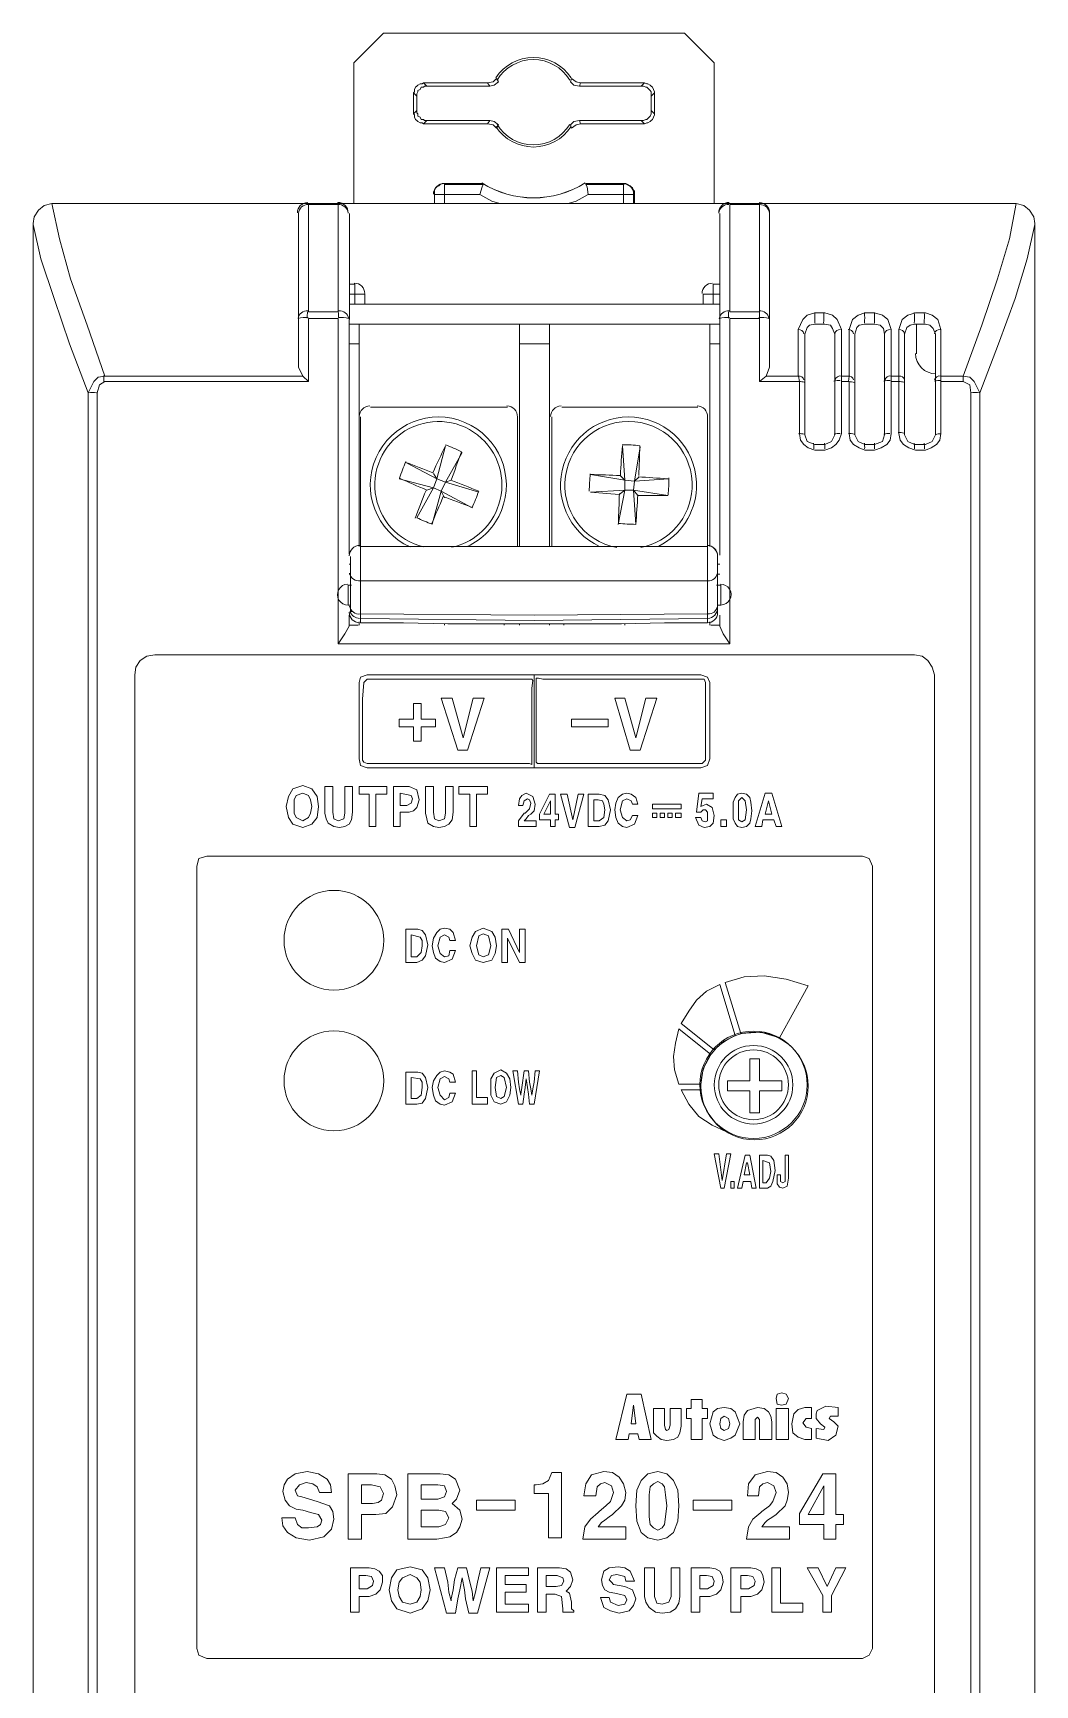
# Model space of a CAD drawing. Header units: millimetres. Extents: x 41 to 1635, y 11 to 1528.
# Drawn here: x 779.6 to 830.1, y 976.5 to 1059.6 of the extents above; entities that cross this region are included whole.
import ezdxf

# ---------------------------------------------------------------- set-up
doc = ezdxf.new("R2010")
doc.units = ezdxf.units.MM
doc.header["$LTSCALE"] = 8
doc.layers.add('1', color=7, linetype='CONTINUOUS')
doc.layers.add('PDF_Geometry', color=7, linetype='CONTINUOUS')

# ---------------------------------------------------------------- blocks, each defined once
blk = doc.blocks.new('Autonics Power')
at = {"layer": 'PDF_Geometry', "lineweight": 9}
for points in [[(33.351, 0), (33.351, 7.071), (31.848, 8.575), (16.703, 8.575), (15.2, 7.071), (15.2, 0)], [(22.048, 5.902), (22.27, 5.958), (22.493, 6.125), (22.382, 6.292), (22.215, 6.125), (21.937, 6.069), (18.707, 6.069), (18.652, 6.014), (18.54, 6.014), (18.429, 5.958), (18.374, 5.902), (18.317, 5.847), (18.262, 5.735), (18.262, 5.624), (18.207, 5.568), (18.207, 4.51), (18.262, 4.455), (18.262, 4.343), (18.317, 4.232), (18.374, 4.176), (18.429, 4.12), (18.54, 4.065), (18.652, 4.065), (18.707, 4.009), (21.937, 4.009), (22.215, 3.954), (22.382, 3.786), (22.493, 3.954), (22.27, 4.12), (22.048, 4.176)], [(18.374, 5.401), (18.374, 5.512), (18.429, 5.624), (18.429, 5.679), (18.54, 5.735), (18.595, 5.847), (18.707, 5.847), (18.763, 5.902), (18.875, 5.902), (22.048, 5.902), (21.937, 6.069)], [(18.707, 6.069), (18.875, 5.902)], [(26.614, 6.069), (26.558, 5.902), (26.28, 5.958), (26.113, 6.125), (26.168, 6.292), (26.391, 6.125), (26.614, 6.069), (29.843, 6.069), (29.954, 6.014), (30.01, 6.014), (30.121, 5.958), (30.177, 5.902), (30.233, 5.847), (30.289, 5.735), (30.344, 5.624), (30.344, 5.568), (30.344, 4.51), (30.344, 4.455), (30.289, 4.343), (30.233, 4.232), (30.177, 4.176), (30.121, 4.12), (30.01, 4.065), (29.954, 4.065), (29.843, 4.009), (26.614, 4.009), (26.391, 3.954), (26.168, 3.786), (26.113, 3.954), (26.28, 4.12), (26.558, 4.176), (26.614, 4.009)], [(26.558, 5.902), (29.676, 5.902), (29.843, 6.069)], [(30.177, 5.401), (30.177, 5.512), (30.177, 5.624), (30.121, 5.679), (30.066, 5.735), (29.954, 5.847), (29.898, 5.847), (29.788, 5.902), (29.676, 5.902)], [(18.374, 4.677), (18.374, 5.401), (18.207, 5.568)], [(30.344, 5.568), (30.177, 5.401), (30.177, 4.677)], [(18.207, 4.51), (18.374, 4.677), (18.374, 4.566), (18.429, 4.51), (18.429, 4.399), (18.54, 4.343), (18.595, 4.232), (18.707, 4.232), (18.763, 4.176), (18.875, 4.176)], [(21.937, 4.009), (22.048, 4.176), (18.875, 4.176), (18.707, 4.009)], [(29.843, 4.009), (29.676, 4.176), (26.558, 4.176)], [(29.676, 4.176), (29.788, 4.176), (29.898, 4.232), (29.954, 4.232), (30.066, 4.343), (30.121, 4.399), (30.177, 4.51), (30.177, 4.566), (30.177, 4.677), (30.344, 4.51)], [(21.714, 0.947), (21.659, 0.835), (21.547, 0.446), (19.766, 0.446), (19.766, 0.947)], [(28.841, 1.002), (28.785, 0.947), (26.892, 0.947), (26.892, 1.002), (28.841, 1.002), (28.897, 1.002), (29.007, 0.947), (29.119, 0.891), (29.175, 0.835), (29.23, 0.78), (29.287, 0.669), (29.342, 0.612), (29.342, 0.501), (29.342, 0)], [(26.892, 0.947), (26.947, 0.835), (27.004, 0.446), (28.785, 0.446), (28.785, 0.947)], [(-0.947, -1.058), (-0.947, -1.001), (-0.891, -0.668), (-0.669, -0.333), (-0.39, -0.11), (0, 0)], [(19.766, 0.446), (19.264, 0.446), (19.264, 0.501)], [(29.342, 0.501), (29.287, 0.446), (28.785, 0.446)], [(48.551, 0), (48.941, -0.11), (49.219, -0.333), (49.442, -0.668), (49.497, -1.001), (49.497, -1.058)], [(14.978, -0.501), (14.978, -3.006), (14.978, -5.846)], [(33.629, -5.846), (33.629, -3.006), (33.629, -0.501)], [(-0.947, -91.201), (-0.947, -114.975), (-0.558, -113.249), (0.111, -111.245), (0.891, -109.018), (1.837, -106.512), (1.837, -9.521), (0.891, -7.07), (0.111, -4.787), (-0.558, -2.784), (-0.947, -1.057), (-0.947, -24.832)], [(49.497, -24.832), (49.497, -1.057), (49.107, -2.784), (48.495, -4.787), (47.66, -7.07), (46.713, -9.521), (46.713, -106.512), (47.66, -109.018), (48.495, -111.245), (49.107, -113.249), (49.497, -114.975), (49.497, -91.201)], [(14.978, -4.065), (15.256, -4.065), (15.256, -4.566), (15.757, -4.566), (15.757, -5.067), (15.256, -5.067)], [(33.295, -5.067), (32.794, -5.067), (32.794, -4.566), (33.295, -4.566), (33.295, -4.065), (33.629, -4.065)], [(14.978, -5.067), (15.256, -5.067), (15.256, -4.566), (14.978, -4.566)], [(33.629, -4.566), (33.295, -4.566), (33.295, -5.067), (33.629, -5.067)], [(46.268, -106.568), (46.268, -9.521), (46.212, -9.131), (45.879, -8.963), (44.765, -8.963), (44.765, -11.581), (44.71, -11.915), (44.542, -12.137), (44.264, -12.305), (43.985, -12.416), (43.484, -12.416), (43.15, -12.305), (42.872, -12.137), (42.705, -11.915), (42.65, -11.581), (42.65, -8.963), (42.259, -8.963), (42.259, -11.581), (42.204, -11.915), (42.037, -12.137), (41.758, -12.305), (41.424, -12.416), (40.923, -12.416), (40.645, -12.305), (40.366, -12.137), (40.199, -11.915), (40.144, -11.581), (40.144, -8.963), (39.754, -8.963), (39.754, -11.581), (39.643, -11.915), (39.475, -12.137), (39.253, -12.305), (38.919, -12.416), (38.417, -12.416), (38.083, -12.305), (37.861, -12.137), (37.693, -11.915), (37.638, -11.581), (37.638, -8.963), (35.633, -8.963), (35.633, -5.79), (34.13, -5.79), (34.13, -22.159), (14.42, -22.159), (14.42, -5.79), (12.918, -5.79), (12.918, -8.963), (2.672, -8.963), (2.394, -9.131), (2.283, -9.521), (2.283, -106.568)], [(32.794, -5.067), (15.757, -5.067)], [(12.638, -8.685), (12.416, -8.24), (12.416, -5.846)], [(14.977, -5.846), (14.977, -17.65)], [(14.977, -6.069), (15.479, -6.069), (15.479, -7.07), (15.479, -17.26)], [(23.551, -6.069), (15.479, -6.069)], [(23.551, -7.07), (23.551, -6.069), (25.055, -6.069), (25.055, -7.07)], [(33.128, -6.069), (25.055, -6.069)], [(33.128, -17.26), (33.128, -7.07), (33.128, -6.069), (33.629, -6.069)], [(33.629, -17.705), (33.629, -5.846)], [(39.42, -9.02), (39.42, -8.908), (39.42, -6.569), (39.308, -6.291), (39.197, -6.124), (38.919, -6.069), (38.418, -6.069), (38.139, -6.124), (38.028, -6.236), (37.916, -6.569), (37.916, -8.908)], [(43.54, -6.069), (43.54, -7.572)], [(23.551, -17.26), (23.551, -7.07), (25.055, -7.07), (25.055, -17.26)], [(2.672, -8.685), (12.638, -8.685), (12.918, -8.963)], [(35.968, -8.685), (35.633, -8.963)], [(37.916, -8.908), (37.916, -9.02), (37.916, -11.637), (38.028, -11.97), (38.417, -12.137), (38.919, -12.137), (39.253, -11.97), (39.42, -11.637), (39.42, -9.02)], [(15.534, -10.745), (15.534, -17.26)], [(22.939, -10.245), (16.035, -10.245)], [(25.166, -17.26), (25.166, -10.745)], [(25.668, -10.245), (32.516, -10.245)], [(29.62, -12.249), (29.342, -13.976), (29.565, -13.753)], [(20.656, -12.527), (19.821, -14.031)], [(17.483, -13.864), (19.208, -14.309)], [(31.068, -13.864), (29.342, -13.976)], [(28.506, -16.147), (28.841, -14.42)], [(15.032, -18.15), (14.977, -18.15)], [(15.088, -20.544), (15.088, -20.489), (15.033, -20.378), (15.033, -20.266), (15.033, -18.596), (15.033, -18.096), (15.033, -17.873), (15.033, -17.761)], [(33.629, -18.15), (33.518, -18.15)], [(15.033, -18.652), (14.977, -18.652)], [(33.518, -18.652), (33.629, -18.652)], [(15.088, -19.209), (14.922, -19.209)], [(33.685, -19.209), (33.463, -19.209)], [(14.42, -22.159), (14.754, -21.658), (14.977, -21.268), (14.977, -20.712)], [(15.033, -20.601), (15.033, -20.378)], [(33.629, -20.712), (33.629, -21.268), (33.797, -21.658), (34.13, -22.159)], [(14.977, -21.213), (15.422, -21.213)], [(15.479, -21.045), (15.479, -21.213)], [(19.765, -21.157), (19.765, -21.213)], [(22.772, -21.157), (22.772, -21.213)], [(23.551, -21.213), (23.551, -21.157)], [(25.055, -21.157), (25.055, -21.213)], [(25.779, -21.157), (25.779, -21.213)], [(28.841, -21.157), (28.841, -21.213)], [(33.128, -21.213), (33.128, -21.045)], [(33.184, -21.213), (33.629, -21.213)], [(-0.947, -24.832), (-0.947, -90.922), (-0.947, -91.256)], [(49.497, -24.832), (49.497, -25.111), (49.497, -50.946)], [(49.497, -65.087), (49.497, -50.945)], [(49.497, -65.087), (49.497, -90.922), (49.497, -91.201)]]:
    blk.add_lwpolyline(points, dxfattribs=at)
for points in [[(19.264, 0), (19.264, 0.501), (19.264, 0.612), (19.264, 0.669), (19.32, 0.78), (19.376, 0.835), (19.487, 0.891), (19.543, 0.947), (19.654, 1.002), (19.766, 1.002), (21.714, 1.002), (21.714, 0.947), (19.766, 0.947), (19.766, 1.002, 0.413077), (19.208, 0.475)], [(37.855, -8.881, 0.392901), (37.582, -8.685), (37.582, -6.347), (37.805, -5.846), (38.028, -5.623), (38.418, -5.512), (38.919, -5.512), (39.308, -5.623), (39.531, -5.846), (39.754, -6.347), (39.754, -8.685), (40.144, -8.685), (40.144, -6.347), (40.311, -5.846), (40.589, -5.623), (40.923, -5.512), (41.425, -5.512), (41.814, -5.623), (42.092, -5.846), (42.259, -6.347), (42.259, -8.685), (42.649, -8.685), (42.649, -6.347), (42.817, -5.846), (43.095, -5.623), (43.484, -5.512), (43.986, -5.512), (44.319, -5.623), (44.598, -5.846), (44.765, -6.347), (44.765, -8.685), (45.879, -8.685), (46.825, -6.124), (47.604, -3.785), (48.217, -1.782), (48.551, 0), (48.495, 0), (35.634, 0), (34.13, 0), (33.629, 0), (14.978, 0), (14.42, 0), (12.917, 0), (0.055, 0), (0, 0), (0.39, -1.782), (0.946, -3.785), (1.782, -6.124), (2.673, -8.685), (2.338, -8.742), (2.115, -8.964), (1.837, -9.521, -0.041116), (2.244, -9.521)], [(12.36, -0.473, -0.414111), (12.872, 0.044, 0.08843), (12.861, -0.037)], [(34.089, -0.057, 0.414646), (33.576, -0.486, -0.41411), (34.103, 0.056)], [(36.135, -0.473, 0.41411), (35.623, 0.044, -0.08844), (35.635, -0.056, -0.405616), (36.135, -0.501), (36.135, -3.006), (36.135, -5.846), (36.135, -8.24), (35.968, -8.685), (37.583, -8.685), (37.638, -8.963, -0.096828), (37.882, -8.996)], [(12.415, -5.846), (12.415, -3.006), (12.415, -0.501, -0.407225), (12.917, -0.056)], [(12.9, -5.741, 0.103273), (12.397, -5.794, -0.396041), (12.891, -5.405)], [(14.435, -5.406, -0.401653), (14.949, -5.794, 0.099763), (14.43, -5.741, -0.00521), (14.423, -5.455)], [(34.121, -5.741, 0.100078), (33.602, -5.794, -0.402193), (34.115, -5.406)], [(35.604, -5.405, -0.396041), (36.098, -5.794, 0.103274), (35.594, -5.741)], [(40.144, -8.685), (40.103, -8.967, -0.096828), (40.422, -9.02), (40.422, -11.637), (40.589, -11.97), (40.923, -12.137), (41.424, -12.137), (41.814, -11.97), (41.926, -11.637), (41.926, -9.02), (41.926, -8.908), (41.926, -6.569), (41.869, -6.291), (41.703, -6.124), (41.425, -6.069), (40.923, -6.069), (40.645, -6.124), (40.534, -6.236), (40.422, -6.569), (40.422, -8.908), (40.422, -9.02)], [(44.487, -11.636), (44.487, -9.02), (44.487, -8.853), (44.487, -6.569), (44.375, -6.291), (44.209, -6.124), (43.986, -6.069), (43.429, -6.069), (43.206, -6.124), (43.038, -6.236), (42.927, -6.569), (42.927, -8.908), (42.928, -9.02), (42.928, -11.637), (43.095, -11.97), (43.429, -12.137), (43.985, -12.137), (44.32, -11.97), (44.487, -11.637, -0.087797), (44.759, -11.584)], [(39.426, -8.879, -0.396637), (39.754, -8.685), (39.754, -8.964)], [(41.932, -8.88, -0.397906), (42.259, -8.685), (42.259, -8.964)], [(42.894, -8.996, 0.096105), (42.649, -8.964), (42.649, -8.685, -0.390316), (42.922, -8.882)], [(44.437, -8.88, -0.395561), (44.765, -8.685), (44.765, -8.964)], [(45.879, -8.957, 0.005452), (45.879, -8.685), (46.212, -8.742), (46.435, -8.964), (46.713, -9.521, 0.040991), (46.251, -9.521)], [(20.918, -17.267, 0.188585), (22.633, -15.456, 2.341255), (18.034, -17.285)], [(23.44, -17.26), (23.44, -10.745, 0.413764), (22.912, -10.189)], [(30.557, -17.237, 0.270813), (32.455, -14.35, 1.877898), (27.58, -17.268)], [(32.488, -10.189, -0.414109), (33.017, -10.745), (33.017, -17.26)], [(19.208, -13.585), (19.376, -13.864), (17.816, -13.028, -0.005818), (19.182, -13.547, -0.005345), (19.821, -12.193), (19.376, -13.864)], [(21.491, -14.532), (19.821, -14.031), (20.099, -13.919, 0.005121), (20.62, -12.497, 0.022773), (19.821, -12.14)], [(28.622, -13.683, -0.005416), (28.729, -12.193), (28.841, -13.919)], [(29.551, -13.691, 0.005401), (29.603, -12.19, 0.023075), (28.72, -12.138)], [(19.598, -14.476), (19.152, -16.144, -0.023145), (18.374, -15.812), (19.208, -14.309), (18.875, -14.42, -0.005845), (17.507, -13.827, -0.022799), (17.815, -12.992)], [(19.766, -14.81), (19.598, -14.476), (21.158, -15.311, 0.023145), (21.489, -14.477, 0.005843), (20.086, -13.923)], [(19.117, -16.122, 0.006059), (19.703, -14.746, 0.006015), (21.133, -15.274)], [(28.577, -14.594, 0.00542), (28.527, -16.099, 0.023075), (29.398, -16.147), (29.287, -14.42), (29.509, -14.699), (31.012, -14.699), (29.287, -14.42)], [(33.518, -17.732, 0.413763), (32.989, -17.206, -0.415256), (33.518, -17.761), (33.518, -17.873), (33.518, -18.096), (33.518, -18.596), (33.518, -20.266), (33.518, -20.378), (33.518, -20.601, -0.409026), (32.998, -21.102)], [(14.987, -18.608, 0.395255), (15.534, -18.986), (15.534, -20.656), (24.276, -20.712), (33.017, -20.656), (33.017, -18.986, 0.393988), (33.509, -18.608)], [(14.894, -19.153, 1.000697), (14.922, -20.21), (15.032, -20.21)], [(33.518, -20.21), (33.685, -20.21, 1.000399), (33.658, -19.155)], [(14.984, -20.263, 0.397547), (15.534, -20.656), (15.534, -20.824), (15.534, -20.879), (24.276, -20.99), (33.017, -20.879), (33.017, -20.824), (33.017, -20.656, 0.398076), (33.511, -20.263)], [(15.534, -20.879), (15.534, -21.102), (17.705, -21.102), (19.933, -21.157), (22.104, -21.157), (24.276, -21.157), (26.447, -21.157), (28.674, -21.157), (30.845, -21.102), (33.017, -21.102), (33.017, -20.879, 0.408671), (33.518, -20.35)]]:
    blk.add_lwpolyline(points, format="xyb", dxfattribs=at)
for points in [[(21.65, 1.039, 0.292874), (26.845, 1.039, -0.291658)], [(14.392, 0.056, -0.414111), (14.919, -0.486, 0.414645), (14.406, -0.057, -0.058272)], [(28.618, -13.696), (28.841, -13.919), (27.115, -13.641, -0.0065)], [(15.505, -17.204, 0.414534), (14.977, -17.734, -0.414955)]]:
    blk.add_lwpolyline(points, format="xyb", close=True, dxfattribs=at)
at = {"layer": 'PDF_Geometry', "lineweight": 5}
for points in [[(19.264, 0), (19.264, 0.446)], [(19.765, 0.446), (19.765, 0)], [(22.549, 0), (22.16, 0.112), (21.547, 0.446)], [(27.004, 0.446), (26.391, 0.112), (26.001, 0)], [(28.785, 0), (28.785, 0.446)], [(29.286, 0.446), (29.286, 0)]]:
    blk.add_lwpolyline(points, dxfattribs=at)
at = {"layer": 'PDF_Geometry', "lineweight": 9}
for points in [[(12.917, -5.457), (14.42, -5.457), (14.42, -2.561), (14.42, -0.055), (12.917, -0.055), (12.917, -2.616)], [(34.13, -5.457), (35.634, -5.457), (35.634, -2.616), (35.634, -0.055), (34.13, -0.055), (34.13, -2.561)], [(19.376, -13.864), (19.208, -14.309), (19.598, -14.476), (19.821, -14.031)], [(28.841, -13.919), (29.342, -13.976), (29.287, -14.42), (28.841, -14.42)], [(28.562, -14.643), (27.115, -14.532), (28.841, -14.42)], [(15.534, -18.986), (33.017, -18.986), (33.017, -17.873), (33.017, -17.427), (33.017, -17.26), (15.534, -17.26), (15.534, -17.427), (15.534, -17.873)], [(44.431, -23.719), (44.319, -23.329), (44.096, -22.995), (43.818, -22.773), (43.429, -22.716), (5.178, -22.716), (4.788, -22.773), (4.454, -22.995), (4.232, -23.329), (4.175, -23.719), (4.175, -92.314), (4.232, -92.704), (4.454, -93.037), (4.788, -93.26), (5.178, -93.372), (43.429, -93.372), (43.818, -93.26), (44.096, -93.037), (44.319, -92.704), (44.431, -92.314)], [(15.868, -28.395), (24.275, -28.395), (24.275, -23.719), (15.868, -23.719), (15.533, -23.83), (15.478, -24.108), (15.478, -27.95), (15.533, -28.284)], [(15.868, -28.173), (19.208, -28.173), (20.935, -28.173), (21.77, -28.173), (22.16, -28.173), (22.327, -28.173), (23.162, -28.173), (23.607, -28.173), (23.774, -28.173), (23.83, -28.173), (24.053, -28.173), (24.163, -28.228), (24.163, -28.062), (24.163, -27.839), (24.163, -27.504), (24.163, -27.114), (24.163, -26.781), (24.163, -26.391), (24.163, -25.556), (24.163, -25.055), (24.163, -24.61), (24.163, -24.387), (24.22, -23.997), (24.163, -23.942), (24.108, -23.942), (24.053, -23.942), (23.885, -23.942), (23.496, -23.942), (20.1, -23.942), (18.429, -23.942), (17.984, -23.942), (17.761, -23.942), (17.706, -23.942), (17.426, -23.942), (16.536, -23.942), (16.091, -23.942), (15.868, -23.942), (15.701, -24.108), (15.645, -24.943), (15.645, -25.278), (15.645, -25.722), (15.645, -26.67), (15.645, -27.003), (15.645, -27.226), (15.645, -27.672), (15.645, -28.005), (15.701, -28.117)], [(32.682, -23.719), (24.275, -23.719), (24.275, -28.395), (32.682, -28.395), (33.017, -28.284), (33.128, -27.95), (33.128, -24.108), (33.017, -23.83)], [(32.682, -23.942), (29.342, -23.942), (27.672, -23.942), (26.781, -23.942), (26.391, -23.942), (26.28, -23.942), (25.389, -23.942), (24.999, -23.942), (24.776, -23.942), (24.721, -23.942), (24.498, -23.885), (24.386, -23.885), (24.386, -24.053), (24.386, -24.275), (24.386, -24.553), (24.386, -24.999), (24.386, -25.278), (24.386, -25.722), (24.386, -26.558), (24.386, -27.059), (24.386, -27.449), (24.386, -27.672), (24.386, -28.117), (24.443, -28.173), (24.498, -28.173), (24.665, -28.173), (25.111, -28.173), (28.451, -28.173), (30.121, -28.173), (30.567, -28.173), (30.789, -28.173), (30.901, -28.173), (31.123, -28.173), (32.014, -28.173), (32.515, -28.173), (32.738, -28.173), (32.905, -28.005), (32.905, -27.114), (32.905, -26.836), (32.905, -26.391), (32.905, -25.444), (32.905, -25.111), (32.905, -24.888), (32.905, -24.442), (32.905, -24.108), (32.85, -23.942)], [(20.712, -26.892), (21.213, -24.888), (21.77, -24.888), (20.935, -27.504), (20.433, -27.504), (19.599, -24.888), (20.155, -24.888)], [(29.398, -26.892), (29.898, -24.888), (30.456, -24.888), (29.62, -27.504), (29.119, -27.504), (28.339, -24.888), (28.841, -24.888)], [(18.207, -25.945), (18.207, -25.334), (18.207, -25.166), (18.597, -25.166), (18.597, -25.334), (18.597, -25.945), (19.153, -25.945), (19.32, -25.945), (19.32, -26.335), (19.153, -26.335), (18.597, -26.335), (18.597, -26.892), (18.597, -27.059), (18.207, -27.059), (18.207, -26.892), (18.207, -26.335), (17.649, -26.335), (17.483, -26.335), (17.483, -25.945), (17.649, -25.945)], [(26.168, -26.335), (28.006, -26.335), (28.006, -25.945), (26.168, -25.945)], [(11.803, -30.344), (11.915, -30.901), (12.138, -31.235), (12.639, -31.402), (13.084, -31.235), (13.363, -30.901), (13.418, -30.344), (13.363, -29.843), (13.084, -29.454), (12.639, -29.287), (12.138, -29.454), (11.915, -29.843)], [(12.193, -30.344), (12.193, -30.679), (12.304, -30.901), (12.639, -31.068), (12.917, -30.901), (13.029, -30.679), (13.084, -30.344), (13.029, -30.01), (12.917, -29.787), (12.639, -29.676), (12.304, -29.787), (12.193, -30.01)], [(15.144, -29.342), (14.754, -29.342), (14.754, -30.679), (14.699, -30.957), (14.421, -31.068), (14.198, -30.957), (14.141, -30.623), (14.141, -29.342), (13.752, -29.342), (13.752, -30.679), (13.808, -30.957), (13.919, -31.179), (14.198, -31.347), (14.476, -31.402), (14.754, -31.347), (14.977, -31.235), (15.088, -31.012), (15.144, -30.623)], [(16.314, -29.732), (16.87, -29.732), (16.87, -29.342), (15.478, -29.342), (15.478, -29.732), (15.979, -29.732), (15.979, -31.347), (16.314, -31.347)], [(17.538, -30.623), (17.984, -30.623), (18.207, -30.567), (18.374, -30.4), (18.485, -30.01), (18.374, -29.509), (17.984, -29.342), (17.205, -29.342), (17.205, -31.347), (17.538, -31.347)], [(17.538, -30.288), (17.872, -30.288), (18.095, -30.178), (18.151, -29.955), (18.095, -29.787), (17.538, -29.676)], [(20.21, -29.342), (19.821, -29.342), (19.821, -30.679), (19.766, -30.957), (19.487, -31.068), (19.264, -30.957), (19.208, -30.623), (19.208, -29.342), (18.818, -29.342), (18.818, -30.679), (18.875, -30.957), (18.93, -31.179), (19.208, -31.347), (19.487, -31.402), (19.766, -31.347), (19.989, -31.235), (20.155, -31.012), (20.21, -30.623)], [(21.379, -29.732), (21.937, -29.732), (21.937, -29.342), (20.49, -29.342), (20.49, -29.732), (21.046, -29.732), (21.046, -31.347), (21.379, -31.347)], [(23.496, -30.288), (23.552, -29.955), (23.662, -29.787), (23.885, -29.676), (24.22, -29.843), (24.331, -30.233), (24.275, -30.567), (24.108, -30.734), (23.997, -30.789), (23.885, -30.957), (23.774, -31.068), (24.386, -31.068), (24.386, -31.347), (24.22, -31.347), (23.942, -31.347), (23.607, -31.347), (23.496, -31.347), (23.496, -31.068), (23.774, -30.679), (23.83, -30.679), (24.053, -30.456), (24.108, -30.178), (24.053, -30.01), (23.942, -29.955), (23.774, -30.066), (23.719, -30.288)], [(25.5, -31.012), (25.334, -31.012), (25.334, -31.347), (25.111, -31.347), (25.111, -31.012), (24.554, -31.012), (24.554, -30.734), (25.054, -29.732), (25.334, -29.732), (25.334, -30.734), (25.5, -30.734)], [(26.503, -29.732), (26.781, -29.732), (26.336, -31.402), (26.057, -31.402), (25.612, -29.732), (25.946, -29.732), (26.224, -31.012)], [(27.004, -29.732), (27.56, -29.732), (27.838, -29.787), (28.006, -30.01), (28.118, -30.511), (28.006, -31.068), (27.838, -31.29), (27.56, -31.347), (27.004, -31.347), (27.004, -31.29), (27.004, -31.068), (27.004, -30.511), (27.004, -29.955), (27.004, -29.787)], [(29.23, -30.233), (29.175, -30.066), (28.952, -29.955), (28.729, -30.066), (28.618, -30.511), (28.729, -30.901), (28.952, -31.068), (29.119, -31.012), (29.23, -30.789), (29.51, -30.789), (29.342, -31.235), (28.952, -31.402), (28.729, -31.347), (28.507, -31.179), (28.396, -30.901), (28.339, -30.511), (28.396, -30.178), (28.507, -29.898), (28.729, -29.732), (28.952, -29.676), (29.175, -29.732), (29.398, -29.898), (29.51, -30.233)], [(32.738, -29.955), (33.295, -29.955), (33.295, -29.676), (32.572, -29.676), (32.46, -30.623), (32.682, -30.623), (32.794, -30.511), (32.905, -30.511), (33.017, -30.623), (33.017, -31.068), (32.905, -31.124), (32.738, -31.068), (32.682, -30.901), (32.404, -30.901), (32.572, -31.29), (32.85, -31.402), (33.128, -31.347), (33.295, -31.179), (33.351, -30.789), (33.24, -30.4), (32.961, -30.233), (32.794, -30.288), (32.682, -30.344)], [(34.297, -30.567), (34.297, -30.957), (34.409, -31.179), (34.52, -31.347), (34.743, -31.402), (34.965, -31.347), (35.133, -31.179), (35.188, -30.957), (35.244, -30.567), (35.188, -30.121), (35.133, -29.898), (34.965, -29.732), (34.743, -29.676), (34.52, -29.732), (34.409, -29.898), (34.297, -30.121)], [(34.575, -30.511), (34.575, -31.012), (34.743, -31.124), (34.91, -31.012), (34.965, -30.511), (34.91, -30.066), (34.743, -29.898), (34.575, -30.066)], [(35.801, -31.012), (36.357, -31.012), (36.469, -31.347), (36.748, -31.347), (36.247, -29.676), (35.912, -29.676), (35.411, -31.347), (35.745, -31.347)], [(25.111, -30.734), (25.111, -30.066), (24.776, -30.734)], [(27.282, -31.068), (27.56, -31.068), (27.783, -30.901), (27.838, -30.511), (27.783, -30.233), (27.728, -30.066), (27.505, -30.01), (27.282, -30.01), (27.282, -30.178), (27.282, -30.511), (27.282, -30.901)], [(30.233, -30.901), (30.456, -30.901), (30.456, -30.678), (30.233, -30.678)], [(31.681, -30.233), (30.234, -30.233), (30.234, -30.456), (31.681, -30.456)], [(30.622, -30.901), (30.845, -30.901), (30.845, -30.678), (30.622, -30.678)], [(31.012, -30.901), (31.235, -30.901), (31.235, -30.678), (31.012, -30.678)], [(31.402, -30.901), (31.68, -30.901), (31.68, -30.678), (31.402, -30.678)], [(36.079, -30.066), (35.912, -30.734), (36.247, -30.734)], [(33.964, -31.012), (33.686, -31.012), (33.686, -31.347), (33.964, -31.347)], [(7.795, -32.85), (40.811, -32.85), (41.146, -32.962), (41.312, -33.351), (41.312, -43.039), (41.312, -53.005), (41.312, -62.972), (41.312, -72.715), (41.146, -73.049), (40.811, -73.216), (7.795, -73.216), (7.404, -73.049), (7.294, -72.715), (7.294, -62.972), (7.294, -53.005), (7.294, -43.039), (7.294, -33.351), (7.404, -32.962)], [(17.816, -38.195), (18.374, -38.195), (18.652, -38.084), (18.818, -37.861), (18.93, -37.304), (18.818, -36.803), (18.652, -36.58), (18.429, -36.525), (17.816, -36.525)], [(20.322, -37.081), (20.21, -36.692), (20.044, -36.525), (19.766, -36.469), (19.543, -36.525), (19.376, -36.692), (19.208, -36.97), (19.153, -37.36), (19.208, -37.694), (19.32, -37.972), (19.543, -38.139), (19.766, -38.195), (20.155, -38.029), (20.322, -37.583), (20.044, -37.583), (19.989, -37.861), (19.766, -37.917), (19.543, -37.749), (19.431, -37.36), (19.543, -36.915), (19.766, -36.803), (19.989, -36.915), (20.044, -37.081)], [(21.046, -37.36), (21.158, -37.749), (21.324, -38.084), (21.714, -38.195), (22.16, -38.084), (22.327, -37.749), (22.382, -37.36), (22.327, -36.915), (22.16, -36.636), (21.714, -36.469), (21.324, -36.636), (21.158, -36.915)], [(23.552, -37.694), (23.552, -36.525), (23.83, -36.525), (23.83, -38.195), (23.552, -38.195), (22.939, -36.97), (22.939, -38.195), (22.661, -38.195), (22.661, -36.525), (22.994, -36.525)], [(18.095, -36.803), (18.095, -37.917), (18.374, -37.917), (18.597, -37.694), (18.652, -37.36), (18.652, -37.081), (18.54, -36.915)], [(21.379, -37.36), (21.491, -37.806), (21.714, -37.917), (21.992, -37.806), (22.104, -37.36), (21.992, -36.858), (21.714, -36.747), (21.491, -36.858)], [(34.687, -41.759), (33.907, -39.198), (34.855, -38.919), (35.857, -38.863), (36.97, -39.031), (38.084, -39.364), (36.636, -41.98), (35.689, -41.702)], [(33.629, -39.309), (34.409, -41.869), (33.852, -42.148), (33.351, -42.593), (31.681, -41.257), (32.071, -40.645), (32.46, -40.088), (32.961, -39.642)], [(31.569, -41.536), (31.402, -42.26), (31.29, -42.928), (31.346, -43.595), (31.569, -44.32), (32.682, -44.32), (32.794, -43.54), (33.183, -42.816)], [(35.634, -45.767), (35.634, -44.653), (36.748, -44.653), (36.748, -44.152), (35.634, -44.152), (35.634, -43.039), (35.133, -43.039), (35.133, -44.152), (34.019, -44.152), (34.019, -44.653), (35.133, -44.653), (35.133, -45.767)], [(17.816, -45.322), (18.374, -45.322), (18.652, -45.266), (18.818, -45.044), (18.93, -44.486), (18.818, -43.985), (18.652, -43.762), (18.429, -43.707), (17.816, -43.707)], [(18.095, -43.985), (18.095, -45.044), (18.374, -45.044), (18.597, -44.876), (18.652, -44.486), (18.652, -44.208), (18.54, -44.041)], [(20.322, -44.208), (20.21, -43.818), (20.044, -43.707), (19.766, -43.652), (19.543, -43.707), (19.376, -43.874), (19.208, -44.152), (19.153, -44.486), (19.208, -44.876), (19.32, -45.154), (19.543, -45.322), (19.766, -45.377), (20.155, -45.21), (20.322, -44.764), (20.044, -44.764), (19.989, -44.987), (19.766, -45.099), (19.543, -44.876), (19.431, -44.486), (19.543, -44.041), (19.766, -43.93), (19.989, -44.041), (20.044, -44.208)], [(21.379, -43.652), (21.158, -43.652), (21.158, -45.322), (21.937, -45.322), (21.937, -44.987), (21.379, -44.987)], [(22.104, -44.486), (22.104, -44.876), (22.271, -45.21), (22.605, -45.322), (22.883, -45.21), (23.051, -44.876), (23.106, -44.486), (23.051, -44.041), (22.883, -43.762), (22.605, -43.595), (22.271, -43.762), (22.104, -44.041)], [(22.327, -44.486), (22.382, -44.932), (22.605, -45.044), (22.771, -44.932), (22.883, -44.486), (22.771, -43.985), (22.605, -43.874), (22.382, -43.985)], [(23.496, -45.322), (23.719, -45.322), (23.774, -44.821), (23.83, -44.486), (23.885, -44.041), (23.942, -44.486), (23.997, -44.821), (24.053, -45.322), (24.275, -45.322), (24.554, -43.652), (24.331, -43.652), (24.275, -44.208), (24.22, -44.543), (24.163, -44.876), (24.108, -44.543), (24.053, -44.208), (23.997, -43.652), (23.774, -43.652), (23.662, -44.486), (23.607, -44.821), (23.607, -44.876), (23.552, -44.543), (23.496, -44.208), (23.44, -43.652), (23.217, -43.652)], [(33.964, -46.714), (33.463, -46.324), (33.073, -45.823), (32.794, -45.266), (32.682, -44.598), (31.681, -44.598), (32.071, -45.322), (32.572, -45.935), (33.24, -46.379)], [(33.741, -49.163), (33.964, -47.828), (34.186, -47.828), (33.852, -49.553), (33.685, -49.553), (33.351, -47.828), (33.573, -47.828)], [(34.798, -49.22), (35.188, -49.22), (35.244, -49.553), (35.466, -49.553), (35.133, -47.883), (34.91, -47.883), (34.52, -49.553), (34.743, -49.553)], [(35.634, -49.553), (36.024, -49.553), (36.19, -49.442), (36.302, -49.22), (36.413, -48.662), (36.357, -48.161), (36.19, -47.938), (36.024, -47.883), (35.634, -47.883)], [(35.801, -48.161), (35.801, -49.275), (35.967, -49.275), (36.135, -49.052), (36.19, -48.719), (36.135, -48.273)], [(37.081, -47.883), (36.914, -47.883), (36.914, -49.052), (36.914, -49.22), (36.803, -49.275), (36.691, -49.22), (36.691, -48.885), (36.525, -48.885), (36.525, -49.163), (36.525, -49.33), (36.636, -49.498), (36.803, -49.553), (37.026, -49.442), (37.081, -49.052)], [(34.965, -48.273), (34.855, -48.885), (35.133, -48.885), (35.021, -48.273)], [(34.353, -49.22), (34.187, -49.22), (34.187, -49.554), (34.353, -49.554)], [(30.177, -62.193), (29.676, -59.91), (28.952, -59.91), (28.396, -62.193), (29.008, -62.193), (29.064, -61.913), (29.51, -61.913), (29.565, -62.193)], [(29.175, -61.412), (29.23, -60.856), (29.287, -60.466), (29.342, -60.856), (29.398, -61.412)], [(30.845, -60.633), (30.845, -60.744), (30.845, -61.023), (30.845, -61.302), (30.845, -61.468), (30.901, -61.691), (30.957, -61.747), (31.068, -61.691), (31.123, -61.468), (31.123, -61.302), (31.123, -61.023), (31.123, -60.744), (31.123, -60.633), (31.681, -60.633), (31.681, -60.801), (31.681, -61.079), (31.681, -61.412), (31.681, -61.524), (31.625, -61.858), (31.513, -62.081), (31.29, -62.193), (30.957, -62.248), (30.679, -62.193), (30.456, -62.025), (30.289, -61.858), (30.289, -61.524), (30.289, -61.412), (30.289, -61.079), (30.289, -60.801), (30.289, -60.633)], [(32.181, -62.193), (32.181, -61.134), (31.959, -61.134), (31.959, -60.633), (32.181, -60.633), (32.181, -60.188), (32.738, -60.188), (32.738, -60.633), (33.017, -60.633), (33.017, -61.134), (32.738, -61.134), (32.738, -62.193)], [(33.852, -60.578), (33.518, -60.633), (33.295, -60.801), (33.128, -61.412), (33.295, -61.97), (33.518, -62.136), (33.852, -62.248), (34.186, -62.136), (34.409, -61.97), (34.632, -61.412), (34.409, -60.801), (34.186, -60.633)], [(35.634, -62.193), (35.634, -62.081), (35.634, -61.802), (35.634, -61.524), (35.634, -61.357), (35.634, -61.19), (35.522, -61.079), (35.411, -61.19), (35.411, -61.357), (35.411, -61.524), (35.411, -61.802), (35.411, -62.081), (35.411, -62.193), (34.798, -62.193), (34.798, -62.081), (34.798, -61.747), (34.798, -61.412), (34.798, -61.302), (34.855, -60.967), (35.021, -60.744), (35.522, -60.578), (35.857, -60.633), (36.079, -60.801), (36.19, -61.023), (36.247, -61.302), (36.247, -61.412), (36.247, -61.747), (36.247, -62.081), (36.247, -62.193)], [(36.469, -60.132), (36.525, -59.91), (36.748, -59.853), (36.97, -59.91), (37.081, -60.132), (36.97, -60.41), (36.748, -60.466), (36.525, -60.41)], [(36.469, -60.633), (37.081, -60.633), (37.081, -62.192), (36.469, -62.192)], [(38.25, -62.193), (37.917, -62.193), (37.582, -62.081), (37.304, -61.858), (37.248, -61.412), (37.359, -60.911), (37.582, -60.689), (37.917, -60.578), (38.25, -60.578), (38.25, -61.134), (37.972, -61.134), (37.805, -61.357), (37.972, -61.58), (38.25, -61.635)], [(38.473, -61.635), (38.863, -61.691), (38.919, -61.58), (38.696, -61.412), (38.473, -61.134), (38.473, -60.911), (38.528, -60.744), (38.974, -60.521), (39.587, -60.578), (39.587, -61.023), (39.197, -61.023), (39.141, -61.134), (39.364, -61.302), (39.587, -61.524), (39.476, -61.97), (39.086, -62.248), (38.473, -62.136)], [(33.852, -61.023), (34.074, -61.134), (34.13, -61.412), (34.074, -61.635), (33.852, -61.747), (33.685, -61.635), (33.629, -61.412), (33.685, -61.134)], [(11.58, -66.146), (11.637, -66.535), (11.86, -66.869), (12.304, -67.148), (12.972, -67.258), (13.696, -67.092), (14.086, -66.702), (14.198, -66.201), (14.141, -65.811), (13.975, -65.533), (13.363, -65.31), (12.583, -65.087), (12.361, -65.032), (12.249, -64.754), (12.471, -64.475), (12.806, -64.364), (13.14, -64.419), (13.363, -64.586), (13.473, -64.865), (14.086, -64.865), (14.031, -64.475), (13.863, -64.196), (13.418, -63.918), (12.862, -63.807), (12.249, -63.918), (11.86, -64.196), (11.692, -64.475), (11.637, -64.809), (11.748, -65.255), (11.971, -65.533), (12.304, -65.7), (12.639, -65.756), (13.029, -65.867), (13.418, -65.978), (13.585, -66.257), (13.53, -66.479), (13.363, -66.591), (12.917, -66.647), (12.583, -66.647), (12.361, -66.479), (12.249, -66.146)], [(15.59, -65.978), (16.314, -65.978), (16.815, -65.923), (17.148, -65.588), (17.371, -64.977), (17.26, -64.531), (17.093, -64.196), (16.759, -63.974), (16.369, -63.918), (14.922, -63.918), (14.922, -67.203), (15.59, -67.203)], [(17.928, -67.203), (19.376, -67.203), (19.766, -67.148), (20.044, -67.092), (20.378, -66.869), (20.545, -66.591), (20.656, -66.201), (20.545, -65.756), (20.155, -65.422), (20.378, -65.199), (20.545, -64.754), (20.322, -64.196), (19.989, -63.974), (19.543, -63.918), (17.928, -63.918)], [(24.275, -64.92), (24.999, -64.92), (24.999, -67.148), (25.667, -67.148), (25.667, -63.863), (25.166, -63.863), (24.999, -64.252), (24.721, -64.419), (24.386, -64.475), (24.275, -64.475)], [(27.393, -65.032), (27.449, -64.586), (27.616, -64.419), (27.838, -64.364), (28.173, -64.531), (28.284, -64.865), (28.118, -65.31), (27.895, -65.533), (27.56, -65.811), (27.505, -65.867), (27.115, -66.201), (26.837, -66.591), (26.726, -67.203), (28.897, -67.203), (28.897, -66.591), (27.505, -66.591), (27.672, -66.369), (27.838, -66.257), (28.061, -66.089), (28.229, -65.978), (28.674, -65.533), (28.841, -65.255), (28.897, -64.865), (28.785, -64.419), (28.562, -64.086), (28.229, -63.863), (27.783, -63.807), (27.17, -63.974), (26.892, -64.419), (26.781, -65.032)], [(29.398, -65.533), (29.453, -66.312), (29.676, -66.869), (30.01, -67.148), (30.511, -67.258), (30.957, -67.148), (31.29, -66.869), (31.513, -66.312), (31.569, -65.533), (31.513, -64.754), (31.29, -64.252), (30.957, -63.918), (30.511, -63.807), (30.01, -63.918), (29.676, -64.252), (29.453, -64.754)], [(35.578, -65.032), (35.634, -64.586), (35.801, -64.419), (36.024, -64.364), (36.357, -64.531), (36.469, -64.865), (36.302, -65.31), (36.135, -65.533), (35.745, -65.811), (35.689, -65.867), (35.299, -66.201), (35.077, -66.591), (34.965, -67.203), (37.137, -67.203), (37.137, -66.591), (35.745, -66.591), (35.912, -66.369), (36.024, -66.257), (36.302, -66.089), (36.469, -65.978), (36.914, -65.533), (37.026, -65.255), (37.081, -64.865), (37.026, -64.419), (36.803, -64.086), (36.469, -63.863), (36.024, -63.807), (35.411, -63.974), (35.077, -64.419), (35.021, -65.032)], [(39.865, -65.978), (39.476, -65.978), (39.476, -63.918), (38.808, -63.918), (37.638, -65.923), (37.638, -66.479), (38.863, -66.479), (38.863, -67.203), (39.476, -67.203), (39.476, -66.479), (39.865, -66.479)], [(15.59, -65.422), (16.146, -65.422), (16.424, -65.366), (16.592, -65.255), (16.703, -64.92), (16.536, -64.586), (16.091, -64.475), (15.59, -64.475)], [(18.597, -64.475), (18.597, -65.199), (19.431, -65.199), (19.766, -65.087), (19.877, -64.809), (19.766, -64.531), (19.431, -64.475)], [(30.066, -65.533), (30.066, -66.089), (30.121, -66.479), (30.289, -66.647), (30.511, -66.758), (30.734, -66.647), (30.845, -66.479), (30.901, -66.089), (30.957, -65.533), (30.901, -64.977), (30.845, -64.586), (30.734, -64.419), (30.511, -64.308), (30.289, -64.419), (30.121, -64.586), (30.066, -64.977)], [(38.084, -65.978), (38.863, -65.978), (38.863, -64.531)], [(23.329, -65.255), (21.381, -65.255), (21.381, -65.756), (23.329, -65.756)], [(34.242, -65.255), (32.294, -65.255), (32.294, -65.756), (34.242, -65.756)], [(18.597, -65.756), (18.597, -66.591), (19.487, -66.591), (19.821, -66.479), (19.989, -66.146), (19.821, -65.811), (19.487, -65.756)], [(15.478, -70.099), (15.979, -70.099), (16.314, -69.987), (16.536, -69.764), (16.647, -69.375), (16.647, -69.041), (16.48, -68.818), (16.257, -68.707), (15.979, -68.65), (15.032, -68.65), (15.032, -70.878), (15.478, -70.878)], [(16.982, -69.764), (17.093, -70.322), (17.371, -70.711), (18.039, -70.934), (18.652, -70.711), (18.93, -70.322), (19.041, -69.764), (18.93, -69.152), (18.652, -68.762), (18.039, -68.595), (17.371, -68.762), (17.093, -69.152)], [(17.426, -69.764), (17.483, -70.099), (17.649, -70.377), (18.039, -70.488), (18.374, -70.377), (18.54, -70.099), (18.597, -69.764), (18.54, -69.375), (18.374, -69.152), (18.039, -68.985), (17.649, -69.152), (17.483, -69.375)], [(19.877, -70.934), (20.322, -70.934), (20.433, -70.21), (20.545, -69.764), (20.656, -69.152), (20.768, -69.764), (20.823, -70.21), (20.99, -70.934), (21.436, -70.934), (22.048, -68.65), (21.602, -68.65), (21.436, -69.375), (21.324, -69.876), (21.213, -70.322), (21.158, -69.82), (21.046, -69.375), (20.879, -68.65), (20.433, -68.65), (20.267, -69.263), (20.21, -69.764), (20.1, -70.21), (20.1, -70.322), (19.989, -69.876), (19.932, -69.375), (19.766, -68.65), (19.264, -68.65)], [(23.997, -68.65), (22.382, -68.65), (22.382, -70.878), (23.997, -70.878), (23.997, -70.488), (22.828, -70.488), (22.828, -69.876), (23.885, -69.876), (23.885, -69.486), (22.828, -69.486), (22.828, -69.041), (23.997, -69.041)], [(24.443, -70.878), (24.888, -70.878), (24.888, -69.987), (25.334, -69.987), (25.667, -70.099), (25.723, -70.711), (25.723, -70.878), (26.28, -70.878), (26.28, -70.823), (26.168, -70.711), (26.168, -70.377), (26.057, -69.932), (25.89, -69.82), (26.113, -69.598), (26.224, -69.263), (26.113, -68.873), (25.89, -68.707), (25.555, -68.65), (24.443, -68.65)], [(27.616, -70.154), (27.783, -70.655), (28.118, -70.823), (28.562, -70.934), (29.064, -70.823), (29.287, -70.544), (29.398, -70.21), (29.23, -69.764), (28.841, -69.598), (28.284, -69.486), (28.173, -69.375), (28.061, -69.263), (28.173, -69.041), (28.451, -68.985), (28.841, -69.096), (28.897, -69.319), (29.342, -69.319), (29.119, -68.818), (28.841, -68.65), (28.507, -68.595), (28.061, -68.65), (27.783, -68.818), (27.672, -69.263), (27.728, -69.542), (27.838, -69.764), (28.061, -69.876), (28.339, -69.932), (28.562, -69.987), (28.841, -70.042), (28.952, -70.265), (28.841, -70.488), (28.507, -70.544), (28.118, -70.377), (28.061, -70.154)], [(31.625, -68.65), (31.18, -68.65), (31.18, -70.099), (31.068, -70.377), (30.734, -70.488), (30.456, -70.433), (30.344, -70.099), (30.344, -68.65), (29.843, -68.65), (29.843, -70.099), (29.898, -70.377), (30.066, -70.655), (30.399, -70.878), (30.734, -70.934), (31.123, -70.878), (31.402, -70.711), (31.569, -70.433), (31.625, -70.099)], [(32.627, -70.099), (33.128, -70.099), (33.463, -69.987), (33.685, -69.764), (33.796, -69.375), (33.741, -69.041), (33.629, -68.818), (33.406, -68.707), (33.128, -68.65), (32.181, -68.65), (32.181, -70.878), (32.627, -70.878)], [(34.687, -70.099), (35.188, -70.099), (35.522, -69.987), (35.745, -69.764), (35.857, -69.375), (35.801, -69.041), (35.689, -68.818), (35.466, -68.707), (35.188, -68.65), (34.186, -68.65), (34.186, -70.878), (34.687, -70.878)], [(36.691, -68.65), (36.247, -68.65), (36.247, -70.878), (37.805, -70.878), (37.805, -70.433), (36.691, -70.433)], [(39.253, -70.042), (39.977, -68.65), (39.476, -68.65), (39.03, -69.598), (38.585, -68.65), (38.027, -68.65), (38.808, -70.042), (38.808, -70.878), (39.253, -70.878)], [(15.478, -69.709), (15.868, -69.709), (16.146, -69.542), (16.202, -69.319), (16.091, -69.096), (15.813, -69.041), (15.478, -69.041)], [(24.888, -69.598), (25.389, -69.598), (25.667, -69.542), (25.778, -69.319), (25.723, -69.152), (25.445, -69.041), (24.888, -69.041)], [(32.627, -69.709), (33.017, -69.709), (33.295, -69.542), (33.351, -69.319), (33.24, -69.096), (32.961, -69.041), (32.627, -69.041)], [(34.687, -69.709), (35.077, -69.709), (35.356, -69.542), (35.411, -69.319), (35.299, -69.096), (35.021, -69.041), (34.687, -69.041)]]:
    blk.add_lwpolyline(points, close=True, dxfattribs=at)
at = {"layer": 'PDF_Geometry', "lineweight": 13}
for points in [[(15.478, -7.071), (14.977, -7.071)], [(33.629, -7.071), (33.128, -7.071)], [(14.921, -19.209), (14.921, -20.211)], [(33.685, -20.211), (33.685, -19.765), (33.685, -19.209)]]:
    blk.add_lwpolyline(points, dxfattribs=at)
for points in [[(20.128, -17.301, 0.248717), (22.426, -15.372, 2.698905), (18.719, -17.282)], [(29.648, -17.313, 0.343894), (32.233, -14.338, 2.204129), (28.444, -17.319)]]:
    blk.add_lwpolyline(points, format="xyb", dxfattribs=at)
at = {"layer": 'PDF_Geometry', "lineweight": 9}
for centre, radius in [((14.203, -37.076), 2.512), ((14.203, -44.146), 2.512), ((35.328, -44.348), 2.701), ((35.376, -44.409), 2.707), ((35.328, -44.347), 1.977), ((35.328, -44.348), 1.755)]:
    blk.add_circle(centre, radius, dxfattribs=at)
for centre, radius, start, end in [((24.246, 5.091), 2.259, 33.1086, 146.91672), ((24.246, 5.094), 2.145, 31.40833, 148.59843), ((24.248, 5.096), 2.256, 213.0728, 326.93366), ((24.247, 5.096), 2.144, 211.42711, 328.57966), ((28.758, 0.473), 0.529, 0.17002, 89.94751), ((15.228, -4.538), 0.529, 0.01004, 89.98973), ((33.267, -4.538), 0.529, 90.01009, 179.98991), ((28.003, -5.769), 15.141, 178.81334, 179.99717), ((19.109, -5.767), 14.966, 0, 1.19357), ((20.485, -5.769), 15.149, 0.00313, 1.18636), ((34.051, -5.706), 4.367, 355.80498, 2.79763), ((34.716, -5.701), 4.148, 355.50942, 2.857), ((37.263, -5.708), 3.66, 355.00535, 3.3677), ((37.764, -5.708), 3.66, 355.00535, 3.3677), ((40.148, -5.707), 3.281, 354.39008, 3.75809), ((40.818, -5.702), 3.112, 354.05025, 3.84953), ((37.61, -6.597), 0.25, 9.64298, 96.25573), ((39.671, -6.599), 0.252, 81.80682, 169.80458), ((40.116, -6.597), 0.25, 9.43258, 96.17818), ((42.177, -6.599), 0.252, 81.80682, 169.80458), ((42.676, -6.599), 0.252, 9.50544, 95.81846), ((44.682, -6.598), 0.251, 81.67289, 169.93851), ((44.514, -7.544), 1.03, 180.01719, 269.98281), ((16.261, -9.107), 13.646, 178.1248, 179.37495), ((39.613, -9.757), 0.848, 84.41333, 106.35807), ((40.116, -8.936), 0.251, 12.66732, 97.61841), ((42.119, -9.757), 0.848, 84.41333, 106.35807), ((44.683, -9.783), 0.875, 84.74966, 106.02175), ((16.007, -10.717), 0.528, 90.02734, 180.08972), ((25.639, -10.718), 0.529, 90.01011, 179.98965), ((37.665, -12.404), 0.823, 74.46155, 94.91834), ((39.617, -12.441), 0.861, 84.95401, 105.54477), ((40.171, -12.38), 0.8, 73.93949, 95.01862), ((42.121, -12.462), 0.882, 85.05811, 105.07503), ((42.679, -12.333), 0.807, 74.23731, 95.18211), ((36.065, -12.277), 2.297, 358.41226, 5.22436), ((36.78, -12.271), 2.138, 358.09446, 5.49943), ((38.962, -12.273), 1.961, 357.98363, 6.05915), ((39.462, -12.28), 1.962, 358.20919, 6.28235), ((41.659, -12.281), 1.77, 358.07641, 6.92245), ((42.304, -12.269), 1.626, 357.4846, 7.07839), ((37.426, -14.593), 10.368, 174.53591, 179.40148), ((25.88, -76.092), 62.442, 85.28986, 86.66293), ((21.527, -13.735), 9.541, 354.32493, 359.61247), ((78.851, -38.306), 64.584, 158.31363, 159.6469), ((-39.016, -10.585), 68.642, 355.35188, 356.60091), ((15.506, -20.573), 0.529, 179.93517, 269.00077)]:
    blk.add_arc(centre, radius, start, end, dxfattribs=at)
at = {"layer": 'PDF_Geometry', "lineweight": 13}
blk.add_arc((15.506, -20.35), 0.528, 199.26471, 269.0877, dxfattribs=at)
at = {"layer": 'PDF_Geometry', "lineweight": 9}
blk.add_open_spline([(34.075, -0.036), (34.075, -0.012), (34.073, 0.012), (34.066, 0.035)], degree=3, dxfattribs=at)

msp = doc.modelspace()

# ---------------------------------------------------------------- block references
at = {"layer": '1', "color": 7, "true_color": 0xffffff}
msp.add_blockref('Autonics Power', (780.595, 1051.021), dxfattribs=at)

doc.saveas('drawing.dxf')
